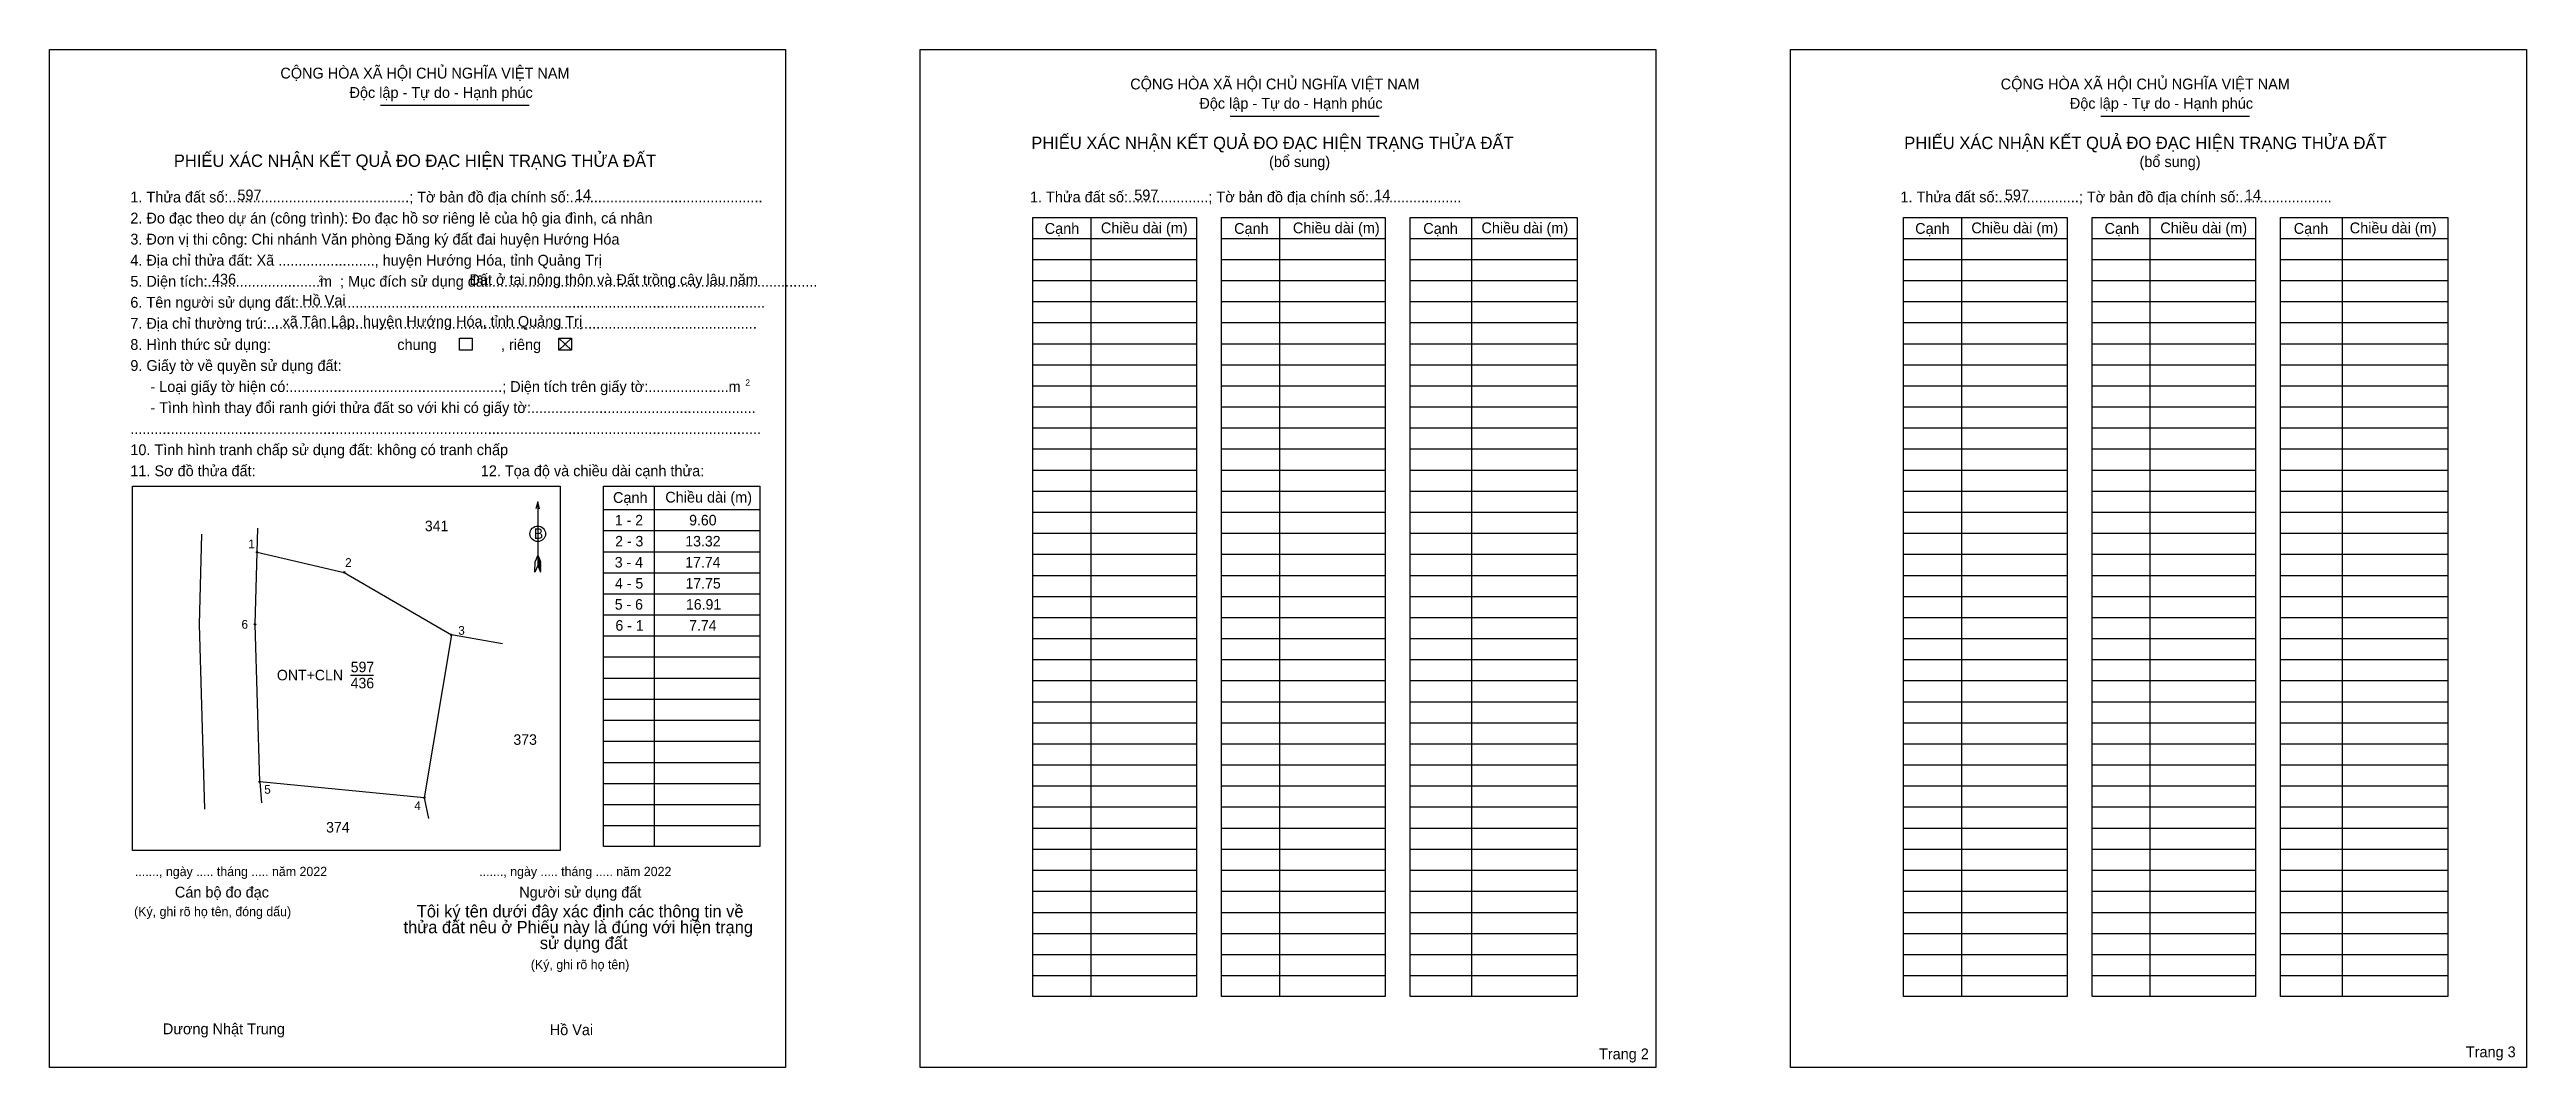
# Model space of a CAD drawing. Extents: x 548531 to 548796, y 1836355 to 1836464.
import ezdxf

# ---------------------------------------------------------------- set-up
doc = ezdxf.new("R2010")
doc.units = 0
for name, color, linetype in [('Level 1', 7, 'Continuous'), ('Level 10', 7, 'Continuous'), ('Level 11', 7, 'Continuous'), ('Level 13', 7, 'Continuous'), ('Level 2', 7, 'Continuous'), ('Level 27', 7, 'Continuous'), ('Level 36', 7, 'Continuous'), ('Level 48', 7, 'Continuous'), ('Level 50', 7, 'Continuous'), ('Level 52', 7, 'Continuous'), ('Level 55', 7, 'Continuous'), ('Level 6', 7, 'Continuous'), ('Level 9', 7, 'Continuous')]:
    doc.layers.add(name, color=color, linetype=linetype)

msp = doc.modelspace()

# ---------------------------------------------------------------- linework, layer by layer
at = {"layer": 'Level 1'}
for p, q in [((548530.51, 1836463.9), (548530.51, 1836463.9)), ((548623.93, 1836463.9), (548623.93, 1836463.9)), ((548566.02, 1836457.92), (548581.99, 1836457.92)), ((548657.23, 1836456.75), (548673.2, 1836456.75)), ((548750.65, 1836456.75), (548766.62, 1836456.75)), ((548642.27, 1836445.89), (548642.27, 1836362.26)), ((548662.51, 1836445.89), (548662.51, 1836362.26)), ((548683.12, 1836445.89), (548683.12, 1836362.26)), ((548735.69, 1836445.89), (548735.69, 1836362.26)), ((548755.93, 1836445.89), (548755.93, 1836362.26)), ((548776.54, 1836445.89), (548776.54, 1836362.26)), ((548636.05, 1836443.63), (548653.61, 1836443.63)), ((548656.29, 1836443.63), (548673.84, 1836443.63)), ((548676.53, 1836443.63), (548694.46, 1836443.63)), ((548729.48, 1836443.63), (548747.03, 1836443.63)), ((548749.71, 1836443.63), (548767.27, 1836443.63)), ((548769.95, 1836443.63), (548787.88, 1836443.63)), ((548636.05, 1836441.37), (548653.61, 1836441.37)), ((548656.29, 1836441.37), (548673.84, 1836441.37)), ((548676.53, 1836441.37), (548694.46, 1836441.37)), ((548729.48, 1836441.37), (548747.03, 1836441.37)), ((548749.71, 1836441.37), (548767.27, 1836441.37)), ((548769.95, 1836441.37), (548787.88, 1836441.37)), ((548636.05, 1836439.11), (548653.61, 1836439.11)), ((548656.29, 1836439.11), (548673.84, 1836439.11)), ((548676.53, 1836439.11), (548694.46, 1836439.11)), ((548729.48, 1836439.11), (548747.03, 1836439.11)), ((548749.71, 1836439.11), (548767.27, 1836439.11)), ((548769.95, 1836439.11), (548787.88, 1836439.11)), ((548636.05, 1836436.85), (548653.61, 1836436.85)), ((548636.05, 1836434.59), (548653.61, 1836434.59)), ((548656.29, 1836436.85), (548673.84, 1836436.85)), ((548656.29, 1836434.59), (548673.84, 1836434.59)), ((548676.53, 1836436.85), (548694.46, 1836436.85)), ((548676.53, 1836434.59), (548694.46, 1836434.59)), ((548729.48, 1836436.85), (548747.03, 1836436.85)), ((548729.48, 1836434.59), (548747.03, 1836434.59)), ((548749.71, 1836436.85), (548767.27, 1836436.85)), ((548749.71, 1836434.59), (548767.27, 1836434.59)), ((548769.95, 1836436.85), (548787.88, 1836436.85)), ((548769.95, 1836434.59), (548787.88, 1836434.59)), ((548585.16, 1836432.92), (548586.52, 1836431.65)), ((548585.16, 1836431.65), (548586.52, 1836432.92)), ((548636.05, 1836432.33), (548653.61, 1836432.33)), ((548656.29, 1836432.33), (548673.84, 1836432.33)), ((548676.53, 1836432.33), (548694.46, 1836432.33)), ((548729.48, 1836432.33), (548747.03, 1836432.33)), ((548749.71, 1836432.33), (548767.27, 1836432.33)), ((548769.95, 1836432.33), (548787.88, 1836432.33)), ((548636.05, 1836430.07), (548653.61, 1836430.07)), ((548656.29, 1836430.07), (548673.84, 1836430.07)), ((548676.53, 1836430.07), (548694.46, 1836430.07)), ((548729.48, 1836430.07), (548747.03, 1836430.07)), ((548749.71, 1836430.07), (548767.27, 1836430.07)), ((548769.95, 1836430.07), (548787.88, 1836430.07)), ((548636.05, 1836427.81), (548653.61, 1836427.81)), ((548656.29, 1836427.81), (548673.84, 1836427.81)), ((548676.53, 1836427.81), (548694.46, 1836427.81)), ((548729.48, 1836427.81), (548747.03, 1836427.81)), ((548749.71, 1836427.81), (548767.27, 1836427.81)), ((548769.95, 1836427.81), (548787.88, 1836427.81)), ((548636.05, 1836425.55), (548653.61, 1836425.55)), ((548656.29, 1836425.55), (548673.84, 1836425.55)), ((548676.53, 1836425.55), (548694.46, 1836425.55)), ((548729.48, 1836425.55), (548747.03, 1836425.55)), ((548749.71, 1836425.55), (548767.27, 1836425.55)), ((548769.95, 1836425.55), (548787.88, 1836425.55)), ((548636.05, 1836423.29), (548653.61, 1836423.29)), ((548656.29, 1836423.29), (548673.84, 1836423.29)), ((548676.53, 1836423.29), (548694.46, 1836423.29)), ((548729.48, 1836423.29), (548747.03, 1836423.29)), ((548749.71, 1836423.29), (548767.27, 1836423.29)), ((548769.95, 1836423.29), (548787.88, 1836423.29)), ((548636.05, 1836421.03), (548653.61, 1836421.03)), ((548636.05, 1836418.77), (548653.61, 1836418.77)), ((548656.29, 1836421.03), (548673.84, 1836421.03)), ((548656.29, 1836418.77), (548673.84, 1836418.77)), ((548676.53, 1836421.03), (548694.46, 1836421.03)), ((548676.53, 1836418.77), (548694.46, 1836418.77)), ((548729.48, 1836421.03), (548747.03, 1836421.03)), ((548729.48, 1836418.77), (548747.03, 1836418.77)), ((548749.71, 1836421.03), (548767.27, 1836421.03)), ((548749.71, 1836418.77), (548767.27, 1836418.77)), ((548769.95, 1836421.03), (548787.88, 1836421.03)), ((548769.95, 1836418.77), (548787.88, 1836418.77)), ((548539.4, 1836417.04), (548539.4, 1836417.04)), ((548595.38, 1836417.05), (548595.38, 1836378.36)), ((548636.05, 1836416.51), (548653.61, 1836416.51)), ((548656.29, 1836416.51), (548673.84, 1836416.51)), ((548676.53, 1836416.51), (548694.46, 1836416.51)), ((548729.48, 1836416.51), (548747.03, 1836416.51)), ((548749.71, 1836416.51), (548767.27, 1836416.51)), ((548769.95, 1836416.51), (548787.88, 1836416.51)), ((548582.9, 1836415.35), (548582.9, 1836408.51)), ((548589.96, 1836414.53), (548606.72, 1836414.53)), ((548636.05, 1836414.25), (548653.61, 1836414.25)), ((548656.29, 1836414.25), (548673.84, 1836414.25)), ((548676.53, 1836414.25), (548694.46, 1836414.25)), ((548729.48, 1836414.25), (548747.03, 1836414.25)), ((548749.71, 1836414.25), (548767.27, 1836414.25)), ((548769.95, 1836414.25), (548787.88, 1836414.25)), ((548589.96, 1836412.27), (548606.72, 1836412.27)), ((548636.05, 1836411.99), (548653.61, 1836411.99)), ((548656.29, 1836411.99), (548673.84, 1836411.99)), ((548676.53, 1836411.99), (548694.46, 1836411.99)), ((548729.48, 1836411.99), (548747.03, 1836411.99)), ((548749.71, 1836411.99), (548767.27, 1836411.99)), ((548769.95, 1836411.99), (548787.88, 1836411.99)), ((548582.59, 1836407.82), (548582.61, 1836408.95)), ((548582.9, 1836408.51), (548582.59, 1836407.82)), ((548582.9, 1836409.64), (548582.61, 1836408.95)), ((548582.9, 1836409.64), (548583.19, 1836408.95)), ((548582.9, 1836409.55), (548583.19, 1836408.84)), ((548582.9, 1836409.45), (548583.19, 1836408.75)), ((548582.9, 1836409.35), (548583.19, 1836408.64)), ((548582.9, 1836409.25), (548583.19, 1836408.54)), ((548582.9, 1836409.15), (548583.19, 1836408.44)), ((548582.9, 1836409.05), (548583.19, 1836408.34)), ((548582.9, 1836408.95), (548583.19, 1836408.24)), ((548582.9, 1836408.86), (548583.19, 1836408.14)), ((548582.9, 1836408.76), (548583.19, 1836408.03)), ((548582.9, 1836408.66), (548583.2, 1836407.94)), ((548582.9, 1836408.51), (548583.2, 1836407.82)), ((548583.2, 1836407.82), (548583.19, 1836408.95)), ((548589.96, 1836410.01), (548606.72, 1836410.01)), ((548636.05, 1836409.73), (548653.61, 1836409.73)), ((548656.29, 1836409.73), (548673.84, 1836409.73)), ((548676.53, 1836409.73), (548694.46, 1836409.73)), ((548729.48, 1836409.73), (548747.03, 1836409.73)), ((548749.71, 1836409.73), (548767.27, 1836409.73)), ((548769.95, 1836409.73), (548787.88, 1836409.73)), ((548589.96, 1836407.75), (548606.72, 1836407.75)), ((548589.96, 1836405.49), (548606.72, 1836405.49)), ((548636.05, 1836407.47), (548653.61, 1836407.47)), ((548636.05, 1836405.21), (548653.61, 1836405.21)), ((548656.29, 1836407.47), (548673.84, 1836407.47)), ((548656.29, 1836405.21), (548673.84, 1836405.21)), ((548676.53, 1836407.47), (548694.46, 1836407.47)), ((548676.53, 1836405.21), (548694.46, 1836405.21)), ((548729.48, 1836407.47), (548747.03, 1836407.47)), ((548729.48, 1836405.21), (548747.03, 1836405.21)), ((548749.71, 1836407.47), (548767.27, 1836407.47)), ((548749.71, 1836405.21), (548767.27, 1836405.21)), ((548769.95, 1836407.47), (548787.88, 1836407.47)), ((548769.95, 1836405.21), (548787.88, 1836405.21)), ((548589.96, 1836403.23), (548606.72, 1836403.23)), ((548636.05, 1836402.95), (548653.61, 1836402.95)), ((548656.29, 1836402.95), (548673.84, 1836402.95)), ((548676.53, 1836402.95), (548694.46, 1836402.95)), ((548729.48, 1836402.95), (548747.03, 1836402.95)), ((548749.71, 1836402.95), (548767.27, 1836402.95)), ((548769.95, 1836402.95), (548787.88, 1836402.95)), ((548589.96, 1836400.97), (548606.72, 1836400.97)), ((548636.05, 1836400.69), (548653.61, 1836400.69)), ((548656.29, 1836400.69), (548673.84, 1836400.69)), ((548676.53, 1836400.69), (548694.46, 1836400.69)), ((548729.48, 1836400.69), (548747.03, 1836400.69)), ((548749.71, 1836400.69), (548767.27, 1836400.69)), ((548769.95, 1836400.69), (548787.88, 1836400.69)), ((548589.96, 1836398.71), (548606.72, 1836398.71)), ((548636.05, 1836398.43), (548653.61, 1836398.43)), ((548656.29, 1836398.43), (548673.84, 1836398.43)), ((548676.53, 1836398.43), (548694.46, 1836398.43)), ((548729.48, 1836398.43), (548747.03, 1836398.43)), ((548749.71, 1836398.43), (548767.27, 1836398.43)), ((548769.95, 1836398.43), (548787.88, 1836398.43)), ((548589.96, 1836396.45), (548606.72, 1836396.45)), ((548636.05, 1836396.17), (548653.61, 1836396.17)), ((548656.29, 1836396.17), (548673.84, 1836396.17)), ((548676.53, 1836396.17), (548694.46, 1836396.17)), ((548729.48, 1836396.17), (548747.03, 1836396.17)), ((548749.71, 1836396.17), (548767.27, 1836396.17)), ((548769.95, 1836396.17), (548787.88, 1836396.17)), ((548589.96, 1836394.19), (548606.72, 1836394.19)), ((548589.96, 1836391.92), (548606.72, 1836391.92)), ((548636.05, 1836393.91), (548653.61, 1836393.91)), ((548656.29, 1836393.91), (548673.84, 1836393.91)), ((548676.53, 1836393.91), (548694.46, 1836393.91)), ((548729.48, 1836393.91), (548747.03, 1836393.91)), ((548749.71, 1836393.91), (548767.27, 1836393.91)), ((548769.95, 1836393.91), (548787.88, 1836393.91)), ((548589.96, 1836389.66), (548606.72, 1836389.66)), ((548636.05, 1836391.65), (548653.61, 1836391.65)), ((548636.05, 1836389.39), (548653.61, 1836389.39)), ((548656.29, 1836391.65), (548673.84, 1836391.65)), ((548656.29, 1836389.39), (548673.84, 1836389.39)), ((548676.53, 1836391.65), (548694.46, 1836391.65)), ((548676.53, 1836389.39), (548694.46, 1836389.39)), ((548729.48, 1836391.65), (548747.03, 1836391.65)), ((548729.48, 1836389.39), (548747.03, 1836389.39)), ((548749.71, 1836391.65), (548767.27, 1836391.65)), ((548749.71, 1836389.39), (548767.27, 1836389.39)), ((548769.95, 1836391.65), (548787.88, 1836391.65)), ((548769.95, 1836389.39), (548787.88, 1836389.39)), ((548589.96, 1836387.4), (548606.72, 1836387.4)), ((548636.05, 1836387.13), (548653.61, 1836387.13)), ((548656.29, 1836387.13), (548673.84, 1836387.13)), ((548676.53, 1836387.13), (548694.46, 1836387.13)), ((548729.48, 1836387.13), (548747.03, 1836387.13)), ((548749.71, 1836387.13), (548767.27, 1836387.13)), ((548769.95, 1836387.13), (548787.88, 1836387.13)), ((548589.96, 1836385.14), (548606.72, 1836385.14)), ((548636.05, 1836384.87), (548653.61, 1836384.87)), ((548656.29, 1836384.87), (548673.84, 1836384.87)), ((548676.53, 1836384.87), (548694.46, 1836384.87)), ((548729.48, 1836384.87), (548747.03, 1836384.87)), ((548749.71, 1836384.87), (548767.27, 1836384.87)), ((548769.95, 1836384.87), (548787.88, 1836384.87)), ((548589.96, 1836382.88), (548606.72, 1836382.88)), ((548636.05, 1836382.61), (548653.61, 1836382.61)), ((548656.29, 1836382.61), (548673.84, 1836382.61)), ((548676.53, 1836382.61), (548694.46, 1836382.61)), ((548729.48, 1836382.61), (548747.03, 1836382.61)), ((548749.71, 1836382.61), (548767.27, 1836382.61)), ((548769.95, 1836382.61), (548787.88, 1836382.61)), ((548589.96, 1836380.62), (548606.72, 1836380.62)), ((548636.05, 1836380.35), (548653.61, 1836380.35)), ((548656.29, 1836380.35), (548673.84, 1836380.35)), ((548676.53, 1836380.35), (548694.46, 1836380.35)), ((548729.48, 1836380.35), (548747.03, 1836380.35)), ((548749.71, 1836380.35), (548767.27, 1836380.35)), ((548769.95, 1836380.35), (548787.88, 1836380.35)), ((548585.31, 1836377.93), (548585.31, 1836377.93)), ((548636.05, 1836378.08), (548653.61, 1836378.08)), ((548656.29, 1836378.08), (548673.84, 1836378.08)), ((548676.53, 1836378.08), (548694.46, 1836378.08)), ((548729.48, 1836378.08), (548747.03, 1836378.08)), ((548749.71, 1836378.08), (548767.27, 1836378.08)), ((548769.95, 1836378.08), (548787.88, 1836378.08)), ((548636.05, 1836375.82), (548653.61, 1836375.82)), ((548636.05, 1836373.56), (548653.61, 1836373.56)), ((548656.29, 1836375.82), (548673.84, 1836375.82)), ((548656.29, 1836373.56), (548673.84, 1836373.56)), ((548676.53, 1836375.82), (548694.46, 1836375.82)), ((548676.53, 1836373.56), (548694.46, 1836373.56)), ((548729.48, 1836375.82), (548747.03, 1836375.82)), ((548729.48, 1836373.56), (548747.03, 1836373.56)), ((548749.71, 1836375.82), (548767.27, 1836375.82)), ((548749.71, 1836373.56), (548767.27, 1836373.56)), ((548769.95, 1836375.82), (548787.88, 1836375.82)), ((548769.95, 1836373.56), (548787.88, 1836373.56)), ((548636.05, 1836371.3), (548653.61, 1836371.3)), ((548656.29, 1836371.3), (548673.84, 1836371.3)), ((548676.53, 1836371.3), (548694.46, 1836371.3)), ((548729.48, 1836371.3), (548747.03, 1836371.3)), ((548749.71, 1836371.3), (548767.27, 1836371.3)), ((548769.95, 1836371.3), (548787.88, 1836371.3)), ((548636.05, 1836369.04), (548653.61, 1836369.04)), ((548656.29, 1836369.04), (548673.84, 1836369.04)), ((548676.53, 1836369.04), (548694.46, 1836369.04)), ((548729.48, 1836369.04), (548747.03, 1836369.04)), ((548749.71, 1836369.04), (548767.27, 1836369.04)), ((548769.95, 1836369.04), (548787.88, 1836369.04)), ((548636.05, 1836366.78), (548653.61, 1836366.78)), ((548656.29, 1836366.78), (548673.84, 1836366.78)), ((548676.53, 1836366.78), (548694.46, 1836366.78)), ((548729.48, 1836366.78), (548747.03, 1836366.78)), ((548749.71, 1836366.78), (548767.27, 1836366.78)), ((548769.95, 1836366.78), (548787.88, 1836366.78)), ((548636.05, 1836364.52), (548653.61, 1836364.52)), ((548656.29, 1836364.52), (548673.84, 1836364.52)), ((548676.53, 1836364.52), (548694.46, 1836364.52)), ((548729.48, 1836364.52), (548747.03, 1836364.52)), ((548749.71, 1836364.52), (548767.27, 1836364.52)), ((548769.95, 1836364.52), (548787.88, 1836364.52)), ((548609.5, 1836354.65), (548609.5, 1836354.65)), ((548702.91, 1836354.65), (548702.91, 1836354.65))]:
    msp.add_line(p, q, dxfattribs=at)
for points in [[(548636.05, 1836445.89), (548653.61, 1836445.89), (548653.61, 1836362.26), (548636.05, 1836362.26)], [(548656.29, 1836445.89), (548673.84, 1836445.89), (548673.84, 1836362.26), (548656.29, 1836362.26)], [(548676.53, 1836445.89), (548694.46, 1836445.89), (548694.46, 1836362.26), (548676.53, 1836362.26)], [(548729.48, 1836445.89), (548747.03, 1836445.89), (548747.03, 1836362.26), (548729.48, 1836362.26)], [(548749.71, 1836445.89), (548767.27, 1836445.89), (548767.27, 1836362.26), (548749.71, 1836362.26)], [(548769.95, 1836445.89), (548787.88, 1836445.89), (548787.88, 1836362.26), (548769.95, 1836362.26)], [(548539.4, 1836417.04), (548585.31, 1836417.04), (548585.31, 1836377.93), (548539.4, 1836377.93)], [(548589.96, 1836417.05), (548606.72, 1836417.05), (548606.72, 1836378.36), (548589.96, 1836378.36)]]:
    msp.add_lwpolyline(points, close=True, dxfattribs=at)
msp.add_lwpolyline([(548583.09, 1836414.62), (548582.9, 1836415.35), (548582.7, 1836414.62)], dxfattribs=at)
msp.add_circle((548582.9, 1836411.93), 0.834, dxfattribs=at)
at = {"layer": 'Level 10'}
for p, q in [((548552.56, 1836402.21), (548552.85, 1836412.53)), ((548552.78, 1836409.95), (548562.13, 1836407.79)), ((548562.13, 1836407.79), (548573.64, 1836401.08)), ((548553.06, 1836385.31), (548552.56, 1836402.21)), ((548573.64, 1836401.08), (548570.73, 1836383.58)), ((548570.73, 1836383.58), (548553.06, 1836385.31))]:
    msp.add_line(p, q, dxfattribs=at)
at = {"layer": 'Level 11'}
for centre in [(548552.78, 1836409.95), (548562.13, 1836407.79), (548552.56, 1836402.21), (548573.64, 1836401.08), (548553.06, 1836385.31), (548553.06, 1836385.31), (548570.73, 1836383.58)]:
    msp.add_circle(centre, 0.0753, dxfattribs=at)
at = {"layer": 'Level 2'}
for points in [[(548530.51, 1836463.9), (548609.49, 1836463.9), (548609.49, 1836354.65), (548530.51, 1836354.65)], [(548623.93, 1836463.9), (548702.91, 1836463.9), (548702.91, 1836354.65), (548623.93, 1836354.65)], [(548717.35, 1836463.9), (548796.34, 1836463.9), (548796.34, 1836354.65), (548717.35, 1836354.65)]]:
    msp.add_lwpolyline(points, close=True, dxfattribs=at)
at = {"layer": 'Level 27'}
for p, q in [((548553.06, 1836385.31), (548553.25, 1836383.06)), ((548570.73, 1836383.58), (548571.19, 1836381.37))]:
    msp.add_line(p, q, dxfattribs=at)
at = {"layer": 'Level 50'}
for points in [[(548574.49, 1836432.92), (548575.85, 1836432.92), (548575.85, 1836431.65), (548574.49, 1836431.65)], [(548585.16, 1836432.92), (548586.52, 1836432.92), (548586.52, 1836431.65), (548585.16, 1836431.65)]]:
    msp.add_lwpolyline(points, close=True, dxfattribs=at)
at = {"layer": 'Level 9'}
for p, q in [((548546.83, 1836411.9), (548546.55, 1836402.2)), ((548546.55, 1836402.2), (548547.15, 1836382.38)), ((548579.13, 1836400.11), (548573.64, 1836401.08)), ((548562.82, 1836396.77), (548565.26, 1836396.77))]:
    msp.add_line(p, q, dxfattribs=at)

# ---------------------------------------------------------------- texts
at = {"layer": 'Level 1'}
for s, height, p in [('CỘNG HÒA XÃ HỘI CHỦ NGHĨA VIỆT NAM', 1.1602, (548555.28, 1836460.79)), ('CỘNG HÒA XÃ HỘI CHỦ NGHĨA VIỆT NAM', 1.1602, (548646.49, 1836459.62)), ('CỘNG HÒA XÃ HỘI CHỦ NGHĨA VIỆT NAM', 1.1602, (548739.91, 1836459.62)), ('Độc lập - Tự do - Hạnh phúc', 1.1602, (548562.7, 1836458.71)), ('Độc lập - Tự do - Hạnh phúc', 1.1602, (548653.91, 1836457.55)), ('Độc lập - Tự do - Hạnh phúc', 1.1602, (548747.33, 1836457.55)), ('PHIẾU XÁC NHẬN KẾT QUẢ ĐO ĐẠC HIỆN TRẠNG THỬA ĐẤT', 1.3261, (548543.85, 1836451.31)), ('PHIẾU XÁC NHẬN KẾT QUẢ ĐO ĐẠC HIỆN TRẠNG THỬA ĐẤT', 1.3261, (548635.87, 1836453.22)), ('PHIẾU XÁC NHẬN KẾT QUẢ ĐO ĐẠC HIỆN TRẠNG THỬA ĐẤT', 1.3261, (548729.56, 1836453.22)), ('(bổ sung)', 1.16, (548661.39, 1836451.29)), ('(bổ sung)', 1.16, (548754.81, 1836451.29)), ('1. Thửa đất số:.............................................; Tờ bản đồ địa chính số:................................................', 1.16022, (548539.18, 1836447.49)), ('1. Thửa đất số:....................; Tờ bản đồ địa chính số:.......................', 1.1602, (548635.73, 1836447.5)), ('1. Thửa đất số:....................; Tờ bản đồ địa chính số:.......................', 1.1602, (548729.15, 1836447.5)), ('2. Đo đạc theo dự án (công trình): Đo đạc hồ sơ riêng lẻ của hộ gia đình, cá nhân', 1.1602, (548539.18, 1836445.23)), ('Cạnh', 1.16, (548637.31, 1836444.12)), ('Chiều dài (m)', 1.1602, (548643.34, 1836444.18)), ('Cạnh', 1.16, (548657.64, 1836444.12)), ('Chiều dài (m)', 1.1602, (548663.95, 1836444.18)), ('Cạnh', 1.16, (548677.94, 1836444.12)), ('Chiều dài (m)', 1.1602, (548684.18, 1836444.18)), ('Cạnh', 1.16, (548730.73, 1836444.12)), ('Chiều dài (m)', 1.1602, (548736.76, 1836444.18)), ('Cạnh', 1.16, (548751.06, 1836444.12)), ('Chiều dài (m)', 1.1602, (548757.04, 1836444.18)), ('Cạnh', 1.16, (548771.36, 1836444.12)), ('Chiều dài (m)', 1.1602, (548777.37, 1836444.18)), ('3. Đơn vị thi công: Chi nhánh Văn phòng Đăng ký đất đai huyện Hướng Hóa', 1.1602, (548539.18, 1836442.97)), ('4. Địa chỉ thửa đất: Xã ........................, huyện Hướng Hóa, tỉnh Quảng Trị', 1.1602, (548539.18, 1836440.71)), ('5. Diện tích:............................m  ; Mục đích sử dụng đất:.................................................................................', 1.16022, (548539.18, 1836438.45)), ('6. Tên người sử dụng đất:....................................................................................................................', 1.16022, (548539.18, 1836436.19)), ('2', 0.663, (548559.37, 1836438.98)), ('7. Địa chỉ thường trú:..........................................................................................................................', 1.16022, (548539.18, 1836433.93)), ('chung                , riêng', 1.1602, (548567.83, 1836431.66)), ('9. Giấy tờ về quyền sử dụng đất:', 1.1602, (548539.18, 1836429.41)), ('     - Loại giấy tờ hiện có:.....................................................; Diện tích trên giấy tờ:....................m', 1.16022, (548539.18, 1836427.15)), ('2', 0.663, (548605.19, 1836427.83)), ('     - Tình hình thay đổi ranh giới thửa đất so với khi có giấy tờ:........................................................', 1.16022, (548539.18, 1836424.89)), ('10. Tình hình tranh chấp sử dụng đất: không có tranh chấp', 1.1602, (548539.18, 1836420.37)), ('.............................................................................................................................................................', 1.16022, (548539.18, 1836422.63)), ('11. Sơ đồ thửa đất:', 1.1602, (548539.18, 1836418.11)), ('12. Tọa độ và chiều dài cạnh thửa:', 1.1602, (548576.79, 1836418.11)), ('Cạnh', 1.16, (548590.98, 1836415.24)), ('Chiều dài (m)', 1.1602, (548596.59, 1836415.28)), ('B', 1.13, (548582.48, 1836411.38)), ('......., ngày ..... tháng ..... năm 2022', 0.9945, (548539.67, 1836375.19)), ('......., ngày ..... tháng ..... năm 2022', 0.9945, (548576.62, 1836375.19)), ('Cán bộ đo đạc', 1.1602, (548543.96, 1836372.89)), ('Người sử dụng đất', 1.1602, (548580.92, 1836372.89)), ('(Ký, ghi rõ họ tên, đóng dấu)', 0.9945, (548539.58, 1836370.89)), ('Tôi ký tên dưới đây xác định các thông tin về', 1.3184, (548569.92, 1836370.76)), ('thửa đất nêu ở Phiếu này là đúng với hiện trạng', 1.3184, (548568.5, 1836369.06)), ('sử dụng đất', 1.3184, (548583.13, 1836367.36)), ('(Ký, ghi rõ họ tên)', 0.9945, (548582.16, 1836365.2)), ('Dương Nhật Trung', 1.1602, (548542.67, 1836358.22)), ('Trang 2', 1.16, (548696.8, 1836355.53)), ('Trang 3', 1.16, (548789.83, 1836355.75))]:
    msp.add_text(s, height=height, dxfattribs=at).set_placement(p)
at = {"layer": 'Level 13'}
for s, p in [('ONT+CLN', (548554.91, 1836396.2)), ('597', (548562.83, 1836397.07)), ('436', (548562.82, 1836395.34))]:
    msp.add_text(s, height=1.13, dxfattribs=at).set_placement(p)
at = {"layer": 'Level 36'}
for s, p in [('341', (548570.79, 1836412.21)), ('373', (548580.29, 1836389.28)), ('374', (548560.19, 1836379.87))]:
    msp.add_text(s, height=1.13, dxfattribs=at).set_placement(p)
at = {"layer": 'Level 48'}
msp.add_text('8. Hình thức sử dụng:', height=1.1603, dxfattribs=at).set_placement((548539.18, 1836431.67))
at = {"layer": 'Level 52'}
for s, p in [('1 - 2', (548591.18, 1836412.83)), ('9.60', (548599.15, 1836412.83)), ('2 - 3', (548591.21, 1836410.57)), ('13.32', (548598.74, 1836410.57)), ('3 - 4', (548591.17, 1836408.31)), ('17.74', (548598.73, 1836408.31)), ('4 - 5', (548591.2, 1836406.05)), ('17.75', (548598.76, 1836406.05)), ('5 - 6', (548591.17, 1836403.79)), ('6 - 1', (548591.24, 1836401.53)), ('16.91', (548598.81, 1836403.79)), ('7.74', (548599.15, 1836401.53))]:
    msp.add_text(s, height=1.13, dxfattribs=at).set_placement(p)
at = {"layer": 'Level 55'}
for s, p in [('1', (548552.77, 1836409.95)), ('2', (548562.12, 1836407.79)), ('6', (548552.55, 1836402.21)), ('3', (548573.63, 1836401.08)), ('5', (548553.05, 1836385.31)), ('4', (548570.72, 1836383.58))]:
    msp.add_text(s, height=0.0377, dxfattribs=at).set_placement(p)
at = {"layer": 'Level 6'}
for s, height, p in [('597', 1.16, (548550.67, 1836447.71)), ('14', 1.16, (548586.9, 1836447.72)), ('597', 1.16, (548646.92, 1836447.71)), ('14', 1.16, (548672.69, 1836447.71)), ('597', 1.16, (548740.35, 1836447.71)), ('14', 1.16, (548766.12, 1836447.71)), ('436', 1.16, (548547.94, 1836438.68)), ('Đất ở tại nông thôn và Đất trồng cây lâu năm', 1.1603, (548575.58, 1836438.63)), ('Hồ Vai', 1.16, (548557.62, 1836436.41)), (', xã Tân Lập, huyện Hướng Hóa, tỉnh Quảng Trị', 1.1603, (548554.65, 1836434.14)), ('Hồ Vai', 1.16, (548584.19, 1836358.12))]:
    msp.add_text(s, height=height, dxfattribs=at).set_placement(p)
at = {"layer": 'Level 9'}
for s, p in [('1', (548551.83, 1836410.37)), ('2', (548562.23, 1836408.37)), ('6', (548551.11, 1836401.74)), ('3', (548574.37, 1836401.09)), ('5', (548553.55, 1836384.03)), ('4', (548569.65, 1836382.27))]:
    msp.add_text(s, height=0.942, dxfattribs=at).set_placement(p)

doc.saveas('drawing.dxf')
